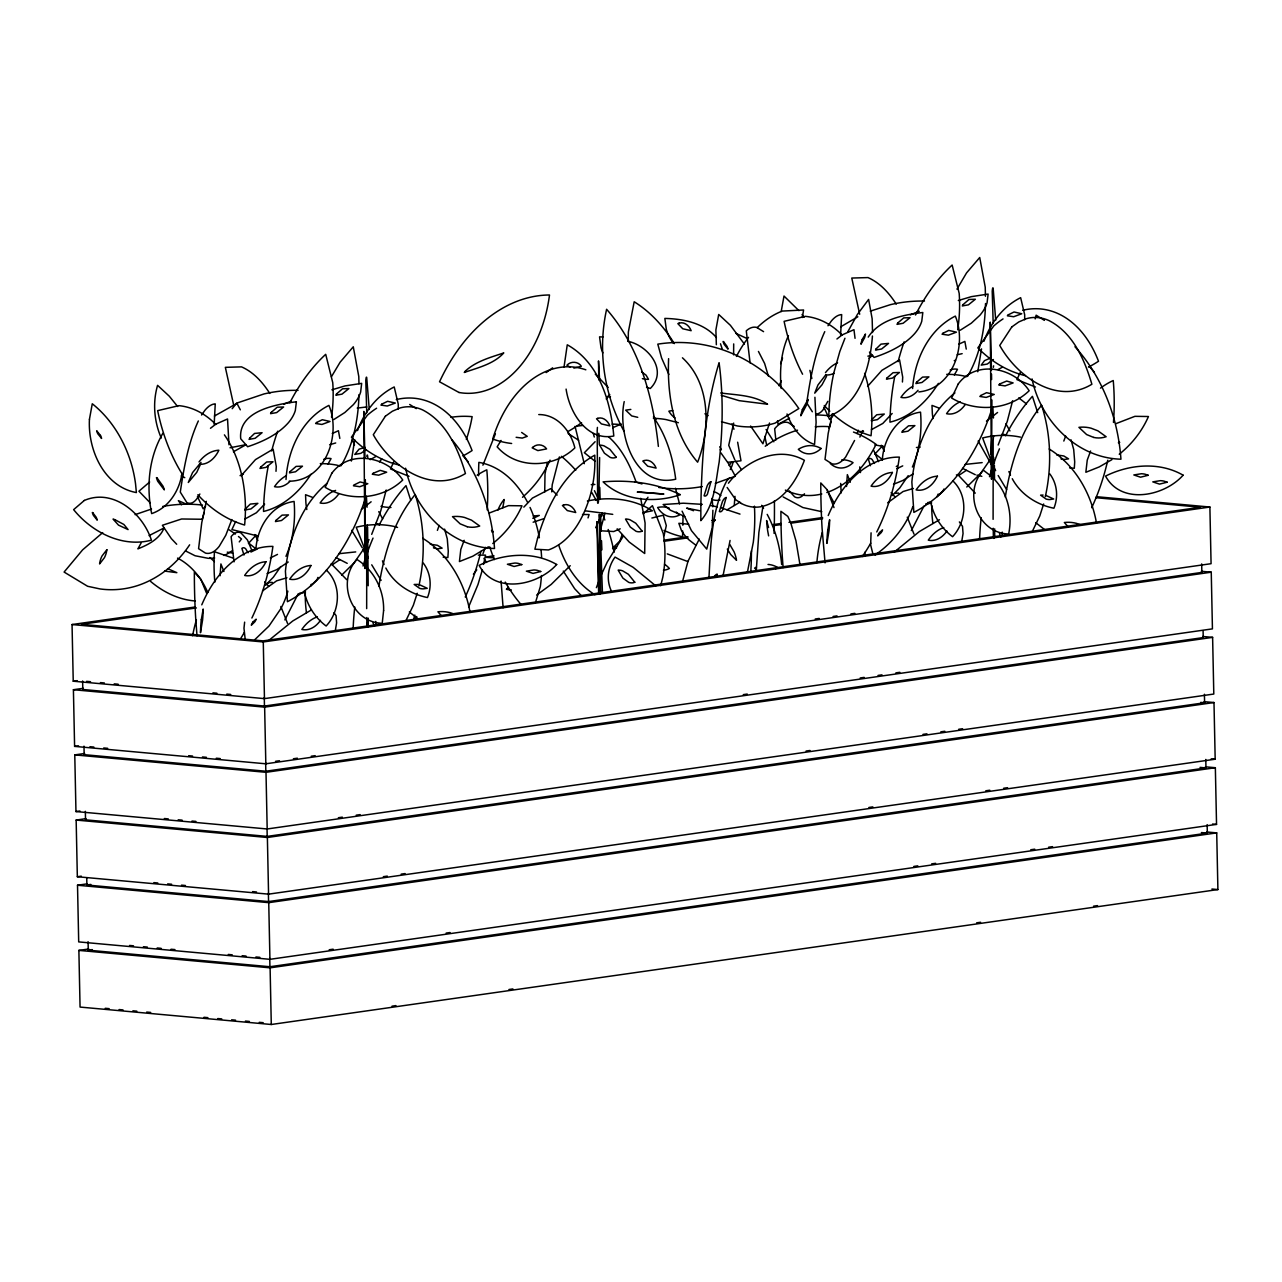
<?xml version="1.0" encoding="UTF-8"?>
<svg xmlns="http://www.w3.org/2000/svg" width="1282" height="1282" viewBox="0 0 1282 1282"><rect width="100%" height="100%" fill="white"/><g stroke="black" fill="none" stroke-linecap="round" stroke-linejoin="round"><path stroke-width="1.5" d="M398.253 409.022L398.253 404.118L394.215 386.956C376.636 395.705 364.136 412.355 357.534 430.544M1024.687 319.731L1024.687 314.811L1020.648 297.664C1003.069 306.414 990.569 323.048 983.967 341.252M599.623 457.514L598.838 496.599A129.065 3.269 89 0 1 597.652 502.913L597.188 430.704A79.933 2.019 89 0 1 597.428 427.403M368.206 626.706L368.255 618.148M994.656 537.414L994.688 528.857M733.608 354.874L733.689 343.913M228.997 444.806L227.539 418.974L215.729 424.198L210.472 428.284M682.697 531.02L682.569 536.789A179.929 123.905 -84.8 0 1 663.98 530.379M682.841 525.251L683.066 515.62M993.758 538.408L994.079 533.264L994.079 537.863M774.072 533.376L774.36 521.934A197.749 49.357 -89.5 0 0 774.408 500.877M375.674 625.183L375.786 621.401M1002.107 535.892L1002.22 532.11M367.357 626.449L367.63 622.571L367.646 624.959M709.01 576.644C710.805 544.658 711.318 510.605 726.381 481.567A92.224 23.012 -89.5 0 1 729.602 477.785M872.433 336.012C870.174 366.412 860.142 404.263 828.797 416.265L829.214 405.256A352.502 273.723 12.8 0 1 833.941 372.405L839.838 351.428L844.95 338.256M872.545 332.519L872.145 318.721L868.603 299.443L857.418 314.411L847.739 331.894M756.268 570.923L758.88 532.399L762.662 508.169M358.992 394.616C358.303 419.214 353.576 444.309 341.044 465.767M985.521 303.53C984.913 328.705 980.345 354.489 967.493 376.459M750.771 572.573L751.204 563.599A122.255 30.512 -89.5 0 0 751.444 550.827M275.999 471.311L276.271 466.456L273.13 449.149L255.487 459.597L241.128 475.718M902.432 382.004L902.704 377.148L899.563 359.841L881.936 370.306L867.561 386.411M668.611 358.656C667.009 394.776 673.322 434.021 697.632 462.193C710.693 428.893 710.565 383.526 682.441 357.806M220.071 575.762L220.905 563.936L223.917 571.5M846.521 486.471L847.354 474.628L850.351 482.208M255.887 549.513C256.961 527.847 271.127 504.515 294.091 501.438C295.613 520.011 293.418 539.129 285.966 556.324M882.32 460.206C883.394 438.556 897.576 415.208 920.524 412.147C922.062 430.72 919.851 449.838 912.399 467.033M214.174 424.278L215.248 403.894A148.84 37.146 -89.5 0 0 204.896 410.336L201.562 415.031M840.607 334.987L841.681 314.603A148.84 37.146 -89.5 0 0 831.329 321.045L827.996 325.74M734.249 505.428L734.971 496.326M286.03 479.5C287.649 450.126 301.623 419.102 328.913 405.384C341.413 434.886 325.452 481.07 289.155 481.199M351.332 461.071L354.713 439.774M912.608 388.51C914.563 359.697 928.601 329.522 955.346 316.093C967.141 344.842 953.359 388.43 918.841 391.923M977.765 371.764L981.531 348.88M624.222 401.603C617.363 433.268 634.574 488.955 675.71 479.212C672.874 457.353 666.432 435.479 653.548 417.355M244.638 622.139L243.981 628.228L245.263 639.926M871.071 532.831L870.638 544.898L872.978 554.225M781.187 311.542L784.007 296.046L798.926 310.661M564.048 366.892L567.269 344.794C599.271 362.678 610.761 401.731 613.79 436.008C586.691 441.377 569.4 412.163 566.099 389.087M730.067 540.459L722.92 576.339M716.846 576.515L717.231 574.112A35.688 8.91 -89.5 0 0 714.09 577.028M335.371 630.295L336.605 622.86L336.076 615.648L333.977 612.716M961.804 540.988L963.054 533.568L962.51 526.341L959.369 521.934M182.028 473.314C179.448 490.573 168.743 507.752 151.661 513.617C146.212 486.711 148.792 457.386 162.814 433.364M378.879 586.355C384.055 553.696 393.911 520.476 415.192 494.499C424.598 523.969 425.592 555.747 418.893 585.89M1005.312 497.063C1010.504 464.405 1020.344 431.169 1041.625 405.208C1051.032 434.678 1052.025 466.456 1045.327 496.599M682.361 582.108L688.001 561.212L699.267 539.113M547.27 462.898L545.01 474.003L544.706 492.048M483.538 564.417L485.558 555.138L478.298 555.122M386.186 490.028L380.802 510.733L371.7 534.354M733.673 423.076L728.721 445.271L734.81 459.789M1012.636 400.721L1007.235 421.441L998.149 445.046M482.977 553.696L485.349 547.334M747.422 572.157L753.287 542.318A202.588 196.563 -63.1 0 0 754.425 506.166M622.203 534.642L619.815 541.004L614.126 546.677M206.306 501.326L201.739 522.8L198.582 548.696L205.457 553.087A148.92 37.178 -89.5 0 0 219.27 546.26L225.808 535.235L231.85 519.53M832.338 413.701L828.172 433.508L825.015 459.405L831.89 463.78A148.92 37.178 -89.5 0 0 845.719 456.953L854.565 440.463M660.711 585.714L662.858 576.916A125.203 121.486 -63.1 0 0 663.275 533.504L652.426 505.669L643.147 513.89M1035.199 318.881L1036.128 315.18L1044.397 320.372M559.385 456.953L552.254 484.612A111.358 76.696 -84.8 0 0 551.757 491.903M202.236 519.418L204.255 512.48M829.182 428.38L831.201 421.457M482.897 465.19L495.397 433.845M482.32 569.993L477.994 584.496L468.619 606.963M535.427 602.716L540.363 586.467A111.358 76.696 -84.8 0 0 541.453 575.522M604.96 513.201L600.184 530.764L602.444 592.605M769.504 423.012L762.918 443.764L750.595 426.041M588.021 517.912L589.095 514.547L582.525 514.483M200.633 464.004L196.755 472.337L188.294 482.481L192.556 472.577L201.018 462.433M417.211 593.278L413.365 605.216L405.929 620.632M1043.644 503.986L1039.798 515.909L1032.363 531.325M780.626 363.623L782.549 357.966M857.113 433.588L858.283 430.223M788.43 335.596C780.946 352.101 779.488 370.626 781.187 388.494M596.386 587.653L599.047 580.618M826.553 376.315L822.034 384.76L814.727 393.173L817.964 384.985L825.8 374.777M664.076 535.764L666.303 525.588L663.259 515.22L651.881 518.024M198.325 420.961C188.085 443.364 183.919 467.914 180.281 492.096L186.835 502.56A92.224 23.028 -89.5 0 0 196.739 498.97L199.88 494.003M824.759 331.653C814.519 354.056 810.352 378.623 806.715 402.804L812.339 411.762M298.257 593.726L284.86 619.895M924.002 506.037L911.31 530.588M827.819 401.346L823.172 409.663A92.224 23.028 -89.5 0 1 816.586 413.974M595.665 527.735L601.867 514.13M464.164 540.315L460.815 549.385L459.421 561.564L472.786 556.212L488.41 546.821M550.058 460.126C543.776 474.356 534.161 487.048 522.495 497.288M1090.597 451.008L1087.248 460.094L1085.854 472.273L1099.235 466.92L1111.879 459.661M601.034 575.33L607.364 561.804L622.876 536.773M235.68 521.534L231.898 529.594L257.762 535.988M859.853 437.082L862.882 430.624M393.798 461.857L390.481 468.908L409.038 476.327M1020.232 372.565L1016.914 379.616L1035.471 387.036M367.229 543.087L369.024 539.594M331.429 376.732L340.099 362.229L353.271 346.797L358.784 376.491L358.976 383.767M956.965 289.155L966.532 272.938L979.72 257.506L985.233 287.184L985.457 296.286M643.356 505.605L647.971 497.224M730.227 469.533L730.9 468.347A23.124 22.435 -63.1 0 0 733.096 461.808M501.038 440.431L497.16 446.841C517.111 469.709 553.68 468.234 574.865 447.915C570.794 431.089 557.398 414.374 538.76 414.567M364.376 548.007L354.153 562.798L341.749 575.073M990.826 458.716L980.586 473.507L966.772 487.016M280.758 566.58L273.338 577.221L265.839 584.848M908.185 475.686L899.788 487.913L892.272 495.557M729.089 465.526L731.461 462.273M868.218 337.118C879.773 319.25 903.169 314.907 922.816 312.504L921.774 321.173A55.559 34.101 -12.4 0 1 914.483 333.801C903.794 345.579 888.907 352.438 874.084 357.438L869.452 352.133M327.888 464.292L331.06 458.603A22.916 16.394 81.9 0 0 326.622 458.491L323.737 459.325M954.337 375.001L957.494 369.296A22.916 16.394 81.9 0 0 953.055 369.184L950.17 370.033M141.132 542.975L137.911 548.872C148.231 544.738 159.737 538.969 164.032 527.96L149.065 535.62M476.776 569.865L473.411 574.224M523.841 507.127L532.399 498.105L550.651 488.634L557.157 495.076M189.64 544.834C177.22 563.439 159.144 578.422 137.799 585.521A87.929 85.317 -63.1 0 1 100.028 588.935L87.609 586.275L64.1 572.06L82.609 549.866L102.704 532.623M239.253 541.901L241.513 538.985L238.468 536.517M256.144 535.091L248.436 543.408M882.593 445.799L874.869 454.1M232.202 408.702L236.753 402.997L240.327 409.823M264.637 504.13L256.384 512.752L244.958 518.97M892.16 413.477L882.817 423.445L871.407 429.662M728.432 483.186C745.435 460.847 777.789 445.142 804.391 460.302C796.811 480.51 783.03 502.448 760.274 506.839A24.005 18.653 12.8 0 1 741.381 503.489M339.938 559.609L333 564.272A16.025 11.474 81.9 0 1 331.477 564.384M966.372 470.318L959.449 474.965A16.025 11.474 81.9 0 1 956.388 474.917M993.39 359.505L987.284 364.04L981.211 365.13L984.496 360.659L990.329 358.111M205.601 506.134L203.165 508.794L197.46 496.487M833.252 415.512L829.614 419.502L823.893 407.195M570.218 565.699L551.164 584.448L536.645 595.056M595.104 441.729L584.368 452.722L595.185 461.376M508.201 587.396L506.374 589.271A23.669 22.964 -63.1 0 0 511.358 589.928M712.407 522.463L715.196 519.739M269.236 640.055L292.809 620.937L311.398 609.928M894.387 551.997L919.258 531.629L939.45 519.755M366.059 449.79L360.851 453.347L354.777 454.421L359.104 449.149L365.178 447.37M106.871 549.722L101.999 556.019A23.124 22.435 -63.1 0 0 99.595 563.936L104.451 557.638A23.124 22.435 -63.1 0 0 106.871 549.722M262.49 590.938L276.624 580.826L286.928 577.749M887.657 502.816L903.057 491.535L913.361 488.458M149.657 482L138.937 491.214L150.202 502.848M492.785 543.52C505.348 533.52 515.588 520.556 521.998 505.813L508.489 505.637L489.355 512.992M1119.234 454.229C1131.782 444.229 1142.022 431.249 1148.448 416.522L1134.923 416.33L1115.805 423.701M254.541 639.91L268.948 626.081L280.934 608.517A331.509 159.272 4.2 0 0 287.857 591.162M836.922 338.993L842.162 334.89L853.972 329.682L855.046 338.32M361.412 509.323L371.123 501.791M986.467 421.089L997.572 412.483M726.99 509.916L739.906 502.175M288.226 562.013L276.608 569.705L267.057 573.599M913.265 473.747L903.041 480.397L893.506 484.292M546.196 372.581L552.638 367.838M896.262 466.6L897.352 465.815M875.109 554.962C888.474 545.812 899.692 533.504 907.368 519.226A331.509 159.272 4.2 0 0 912.816 506.662M869.036 358.191L872.657 355.29L867.882 356.156M265.614 584.8L268.9 582.621L272.233 582.365M789.552 418.188L778.094 424.326L777.517 420.881M277.505 554.401L270.326 558.007M232.475 550.619L226.914 554.096A24.005 14.743 -12.4 0 1 224.013 555.459M214.398 416.041L238.42 402.564L264.012 393.943A141.805 137.591 -63.1 0 1 298.049 390.353M840.832 326.734L857.85 316.782M329.634 444.742L335.708 442.963M333.769 419.567L344.858 412.5L353.335 404.679A55.559 34.101 -12.4 0 0 360.643 392.036L361.668 383.366L344.97 385.93L331.878 389.824M960.202 330.259L971.307 323.192L979.785 315.372A55.559 34.101 -12.4 0 0 987.076 302.744L988.118 294.075L971.403 296.639L958.311 300.533M902.736 465.879L896.759 468.699M370.161 459.661L375.882 456.52M998.037 369.569L1002.316 367.229M283.883 404.199L291.318 401.074M910.316 314.907L919.274 311.254M612.748 427.691L621.257 424.022M240.071 475.638L243.404 473.971M250.952 552.045L257.474 548.824M332.246 433.524L338.432 430.72L339.826 438.412M958.696 344.233L964.865 341.413L966.259 349.105M957.189 354.777L962.157 353.656M620.216 528.809L613.741 531.533L600.184 530.764L599.319 514.306L599.688 543.808A131.261 3.317 89 0 0 600.617 586.996L600.777 592.781M135.091 514.643L151.532 509.034M233.42 451.777L246.224 444.598L230.023 447.771M870.27 311.157L890.445 304.651A141.805 137.591 -63.1 0 1 924.482 301.062M543.68 518.745L533.136 522.207M989.031 460.927L992.428 459.805M715.308 483.362L735.323 476.215L728.721 463.892L720.772 452.706M491.935 532.046L493.233 531.742L491.503 530.379M1118.369 442.739L1119.683 442.434L1118.833 441.729M587.412 500.974C609.158 496.471 633.436 498.522 652.378 510.813L643.035 512.64M954.241 360.595L955.459 360.386M533.216 516.053L539.289 515.444L533.921 517.992A6.314 1.667 -6.1 0 1 532.751 518.232M355.723 551.917L338.64 553.728M982.156 462.61L965.074 464.421M1096.35 496.679L1209.888 507.031L1211.073 563.695L264.461 698.626L73.234 681.207L72.048 624.542L194.832 607.043M612.684 547.478L616.642 546.901M664.172 540.139L687.937 536.741M773.094 524.61L781.01 523.473M788.943 522.351L822.611 517.543M927.559 502.592L931.517 502.015M196.386 607.924L81.439 624.318L263.098 640.872L1200.497 507.239L1095.854 497.704M299.427 593.245L305.372 592.396M612.556 548.6L616.53 548.039M664.092 541.26L687.873 537.863M773.094 525.716L781.01 524.594M790.93 523.184L822.627 518.665M925.684 503.97L931.629 503.121M72.048 624.542L263.275 641.962L1209.888 507.031M73.234 681.207L77.192 680.646M1201.298 571.291L1211.25 572.189L1212.435 628.869L265.823 763.8L74.596 746.38L73.411 689.716L83.314 688.306M815.24 618.998L819.198 618.437M833.076 616.466L837.034 615.905M850.911 613.918L854.87 613.357M82.625 680.982L82.801 689.492L264.461 706.045L1201.859 572.413L1201.683 563.92M73.411 689.716L264.637 707.135L1211.25 572.189M74.596 746.38L78.555 745.82M1202.66 636.465L1212.612 637.362L1213.798 694.043L267.185 828.973L75.959 811.554L74.773 754.89L84.676 753.479M275.566 761.3L279.524 760.739M293.402 758.752L297.36 758.191M311.238 756.22L315.196 755.659M743.272 694.636L747.23 694.059M860.206 677.97L864.164 677.393M878.042 675.422L882 674.861M895.878 672.874L899.836 672.313M83.987 746.156L84.163 754.665L265.823 771.219L1203.237 637.587L1203.093 630.792M74.773 754.89L265.999 772.309L1212.612 637.362M75.959 811.554L79.933 810.993M1204.022 701.639L1213.99 702.536L1215.176 759.216L268.563 894.147L77.337 876.728L76.151 820.063L86.038 818.637M338.368 817.724L342.326 817.147M356.204 815.176L360.162 814.615M806.074 751.044L810.032 750.483M922.992 734.378L926.966 733.817M940.844 731.83L944.802 731.269M958.68 729.298L962.638 728.721M85.349 811.33L85.525 819.839L267.201 836.393L1204.599 702.76L1204.423 694.267M76.151 820.063L267.377 837.483L1213.99 702.536M77.337 876.728L81.295 876.167M1205.384 766.812L1215.352 767.71L1216.538 824.39L269.925 959.321L78.699 941.901L77.513 885.237L87.416 883.811M86.759 878.202L86.888 885.013L90.862 884.436M383.334 876.68L387.292 876.103M401.17 874.132L405.128 873.571M868.876 807.468L872.834 806.891M985.794 790.786L989.768 790.225M1003.646 788.254L1007.604 787.693M86.888 885.013L268.563 901.567L1205.961 767.934L1205.785 759.441M77.513 885.237L268.739 902.656L1215.352 767.71M1206.747 831.986L1216.714 832.883L1217.9 889.564L271.287 1024.494L80.061 1007.075L78.875 950.395L88.778 948.984M88.073 941.677L88.266 950.186L92.224 949.609M329.202 949.754L333.16 949.193M446.136 933.088L450.094 932.527M913.842 866.424L917.8 865.847M931.677 863.876L935.636 863.315M1030.76 849.758L1034.734 849.181M1048.596 847.21L1052.57 846.649M88.266 950.186L269.925 966.74L1207.323 833.108L1207.147 824.614M78.875 950.395L270.101 967.83L1216.714 832.883M392.004 1006.178L395.962 1005.601M508.938 989.512L512.896 988.935M976.644 922.832L980.602 922.271M1093.562 906.166L1097.536 905.605M357.245 408.093L366.764 406.955M576.948 426.121L582.685 425.448M720.131 449.806L721.397 449.694L719.827 446.729M895.349 493.33L898.666 493.057M858.7 431.697L863.539 431.345M494.083 555.923L492.833 556.003A8.942 2.372 -6.1 0 0 489.275 556.5L486.038 557.35L493.778 557.846M711.847 520.492L715.116 520.412M1056.737 454.918L1063.804 455.975L1068.563 458.86L1064.669 459.421A6.314 3.029 4.2 0 1 1060.999 458.924M1043.099 495.06L1040.599 495.156L1046.112 499.067A6.314 3.029 4.2 0 0 1049.782 499.563L1053.676 499.002L1045.519 495.253M430.303 544.225L437.37 545.283L442.13 548.151L438.236 548.712A6.314 3.029 4.2 0 1 435.736 548.504M728.016 462.305L740.996 460.783L737.647 442.21M637.747 417.323L631.722 415.929L625.696 410.144L630.84 409.423M573.871 368.126L581.355 366.283C578.182 361.316 570.843 360.995 566.916 365.226L570.266 367.261M602.973 337.006L599.559 336.846L601.002 347.678A55.559 43.155 12.8 0 0 602.877 352.935M417.884 584.416L414.166 584.464L419.679 588.374A6.314 3.029 4.2 0 0 423.348 588.871L427.243 588.294L419.086 584.544M612.748 514.354L585.602 510.877M1069.605 467.882L1074.316 468.267L1074.701 461.905L1073.707 449.549L1071.047 439.838M443.155 557.173L447.883 557.558L448.267 551.196L447.274 538.841L444.614 529.145M720.66 392.965C736.413 395.112 753.976 395.048 767.565 404.231L739.105 400.657L721.189 395.241M607.267 396.442L610.456 396.731M688.722 524.194L678.835 523.296L681.319 530.203A331.509 87.849 -6.1 0 0 689.267 540.107L695.773 545.138M1200.641 702.408L1204.599 702.76M1211.186 758.848L1215.176 759.216M1200.032 767.389L1205.961 767.934M86.567 681.351L90.525 681.703M100.397 682.601L104.339 682.969M114.21 683.867L118.168 684.219M212.94 692.857L216.898 693.225M226.77 694.123L230.712 694.475M1212.548 824.022L1216.538 824.39M1201.41 832.563L1207.323 833.108M89.916 746.701L93.858 747.069M103.73 747.967L107.688 748.319M188.646 755.691L192.588 756.06M202.46 756.957L206.418 757.309M216.289 758.223L220.232 758.575M1211.923 889.019L1217.9 889.564M164.336 818.525L168.279 818.894M178.166 819.791L182.108 820.143M191.98 821.057L195.922 821.409M153.856 882.625L157.798 882.977M167.67 883.891L171.628 884.243M181.499 885.141L185.441 885.509M252.586 891.615L256.528 891.984M129.546 945.459L133.504 945.812M143.376 946.725L147.318 947.077M157.189 947.975L161.147 948.343M171.019 949.241L174.961 949.593M228.276 954.449L232.234 954.818M242.106 955.715L246.048 956.068M255.919 956.981L259.877 957.333M105.236 1008.293L109.194 1008.646M119.066 1009.559L123.008 1009.912M132.895 1010.809L136.837 1011.178M146.709 1012.075L150.667 1012.427M203.982 1017.283L207.924 1017.652M217.796 1018.549L221.754 1018.902M231.625 1019.815L235.567 1020.168M245.439 1021.065L249.397 1021.433M259.268 1022.331L263.211 1022.683M821.762 511.678L802.885 507.544L783.158 496.919M195.329 600.97C178.711 599.8 163.151 592.028 150.555 581.387M702.296 504.355L683.338 503.201L663.147 504.515L670.518 510.284L684.78 516.454M644.798 379.296L648.516 379.344L646.032 375.129L641.609 371.892M202.059 519.258L181.595 518.986L162.381 525.283L171.355 538.632L176.692 544.257M232.667 553.119L227.267 552.141M164.577 571.083L176.852 572.669L167.589 568.647M874.869 444.854L884.211 446.681M710.757 505.573L717.375 506.887M1002.139 434.117L1006.642 435.111M375.706 523.409L380.209 524.402M693.53 510.733L686.639 508.121L699.635 510.733M976.9 475.109L981.82 476.327M720.58 507.672L740.002 514.098M678.354 422.723L666.015 419.567A87.881 85.269 -63.1 0 0 653.403 418.317M966.468 376.7L962.942 375.77A87.881 85.269 -63.1 0 0 946.725 374.344M340.034 466.007L336.509 465.062A87.881 85.269 -63.1 0 0 320.276 463.635M397.548 527.431L394.055 526.421A87.897 85.285 -63.1 0 0 356.22 527.239L368.367 558.311M634.67 481.663L641.962 483.923M521.646 432.451L527.222 436.345L522.239 438.091L516.133 437.306M735.9 333.384L746.38 338.224M627.779 341.268C647.827 345.275 668.499 370.258 650.311 388.478L646.545 387.212M667.281 553.888L687.905 561.58M642.41 378.607L643.596 379.023M433.444 547.831L434.566 548.215M938.777 407.98L931.982 405.4L932.351 413.637A217.059 133.216 -12.4 0 0 932.976 418.589M312.343 497.272L305.549 494.708L305.901 502.929A217.059 133.216 -12.4 0 0 306.815 509.531M1081.127 524.963L1076.479 523.36A33.925 32.915 -63.1 0 0 1064.364 522.511L1067.89 526.549M454.693 614.254L450.046 612.652A33.925 32.915 -63.1 0 0 437.931 611.802L441.457 615.857M721.494 421.762L737.294 425.961A87.897 85.285 -63.1 0 0 775.081 423.108L798.846 408.557C775.498 374.665 738.704 349.473 697.584 343.8A141.805 137.591 -63.1 0 0 657.794 344.137L661.592 357.95L668.9 374.504M975.265 474.709L962.606 468.379M347.214 563.343L336.156 557.686M233.436 558.199L214.447 551.741A202.588 196.563 -63.1 0 0 214.831 582.188M181.291 475.894L184.768 477.657M578.599 440.207L568.054 433.492M186.595 504.243L178.358 500.653L181.467 504.836M704.924 413.782L708.145 415.624M177.541 558.103C191.467 565.346 201.691 578.246 207.78 592.508M409.679 404.471L416.313 408.621M185.586 550.956L195.072 555.747L208.181 558.311A24.005 14.743 -12.4 0 0 214.655 557.974M1049.173 449.02C1075.149 464.949 1091.303 493.618 1096.511 523.184M422.74 538.312C448.716 554.257 464.869 582.925 470.061 612.476M741.381 503.489L735.66 499.676L727.15 487.464M229.045 529.738L235.407 534.049M1018.773 397.885L1026.481 403.91M1035.776 522.687L1045.102 530.011M409.343 611.979L418.669 619.302M875.478 454.084L881.343 458.716M249.045 543.376L254.91 548.023M763.575 331.653L756.701 327.407A148.84 37.146 -89.5 0 0 746.284 330.836L750.082 362.886M991.274 476.311L983.374 470.19C962.542 492.384 977.573 533.2 1008.662 534.001C1012.62 514.787 1008.101 493.298 994.095 479.083M794.215 426.441L788.494 422.691A148.936 37.178 -89.5 0 0 774.649 428.781L775.866 440.047M608.453 436.745C621.946 448.524 629.959 465.19 636.016 481.728M957.67 474.468L975.265 493.153M331.237 563.76L346.653 579.608M209.992 557.526L214.398 561.596M655.775 585.874L633.116 567.285L615.039 557.077C607.796 567.077 606.082 579.768 611.354 591.002M595.281 374.136L608.213 387.452M581.643 596.082L574.657 588.71L563.279 571.083M1074.973 346.749C1102.792 377.421 1118.032 418.172 1120.949 459.196C1076.816 458.075 1040.615 420.768 1032.042 378.927M952.847 480.878C968.327 495.461 966.66 521.742 952.574 536.709C941.373 528.408 933.52 515.893 930.716 502.24M326.397 570.17C341.893 584.752 340.227 611.033 326.141 626.017C314.939 617.7 307.087 605.2 304.283 591.531M891.15 492.576L894.996 496.887M264.717 581.868L268.563 586.195M1089.315 366.396L1094.459 372.309M716.414 337.535C703.834 322.936 683.274 318.849 664.845 318.417L666.303 329.266A55.559 43.155 12.8 0 0 672.97 342.855M462.866 455.687L468.01 461.6M617.155 528.825L629.222 542.046L644.702 553.504L645.086 522.992L640.728 498.313M741.381 469.516L735.612 461.167M452.129 439.95C477.513 470.35 491.775 509.162 494.515 548.504C450.383 547.366 414.182 510.06 405.609 468.218M802.067 314.507L804.054 317.199M177.621 406.506L169.288 396.202L157.574 385.337C152.526 402.612 154.096 421.586 161.276 438.043M978.166 441.008L991.563 464.821M351.717 530.315L362.277 547.799M729.779 544.481L734.073 551.853A37.547 36.425 -63.1 0 1 736.525 560.298L730.692 554.497L727.311 549.081M896.246 304.122C889.195 293.161 880.157 282.889 867.978 277.585L851.777 278.05L859.677 314.25M269.797 393.43C262.762 382.453 253.708 372.197 241.545 366.876L225.344 367.341L233.725 405.288M766.091 429.47L773.847 441.793M789.231 490.878L794.584 496.807A92.256 23.028 -89.5 0 0 804.487 493.778M744.377 344.073L730.42 325.34L718.705 314.459L715.885 329.955L716.35 344.73M1049.718 473.795C1057.201 483.635 1058.531 496.839 1053.916 508.233C1036.753 504.804 1020.6 494.371 1012.267 478.715M423.284 563.086C430.752 572.926 432.098 586.146 427.483 597.54C410.304 594.111 394.167 583.679 385.834 568.022M483.939 558.359L486.503 562.445M1006.594 489.516L998.181 475.51M381.123 580.345L371.732 564.817M1009.944 430.928L1005.921 423.829M382.645 518.841L378.767 511.646M758.447 351.444L764.633 363.511L768.351 376.027M827.211 490.269L834.213 503.217M100.461 435.447L96.679 430.768A40.703 24.983 -12.4 0 0 97.801 433.765L101.582 438.444A40.703 24.983 -12.4 0 0 100.461 435.447M623.869 430.944C603.806 394.279 597.572 350.082 606.61 309.283C639.638 346.957 653.147 397.58 658.371 446.408M993.951 467.385L995.649 470.638M907.287 517.175L913.97 534.081M280.854 606.482L287.537 623.389M881.311 445.255L884.34 451.2M598.486 499.131L594.463 490.669M254.878 534.546L257.89 540.507M873.875 450.671L878.523 461.648M352.197 439.902L354.537 444.918M874.516 463.427L872.129 459.533A35.688 8.91 -89.5 0 0 868.315 459.084L870.446 465.719M248.067 552.734L245.695 548.824A35.688 8.91 -89.5 0 0 241.881 548.375L243.997 555.026M362.982 549.369L365.835 555.699M1008.886 471.552L1010.488 475.189M382.453 560.859L384.055 564.497M999.447 533.552L1000.905 536.934M372.998 622.844L374.472 626.241M991.675 462.353L982.653 437.947A87.897 85.285 -63.1 0 1 1020.488 437.13M787.02 413.99C791.811 427.082 800.881 439.806 814.551 444.453L816.105 422.403L814.919 397.26M682.072 511.165L691.447 530.636L706.735 549.097L712.215 527.735L712.888 510.268M732.038 423.893L733.961 429.278M206.546 593.133L200.777 579.095L194.351 572.221A197.749 49.357 -89.5 0 0 195.649 617.636L196.995 635.76M252.073 550.94L247.426 539.962L241.016 532.943A92.224 23.012 -89.5 0 0 231.113 536.693L234.029 561.853M720.484 343.784L722.183 348.8M1037.699 412.628L1032.427 396.33A179.929 123.905 -84.8 0 0 1005.617 435.736M410.673 500.108L405.993 485.622A179.929 123.905 -84.8 0 0 379.184 525.043M584.272 463.699L575.041 426.345M679.54 503.97L675.47 488.234M833.989 507.592L827.211 489.804L820.784 482.929A197.749 49.357 -89.5 0 0 822.082 528.344L825.063 562.878M809.887 370.37L811.859 378.494M768.591 527.559L766.62 520.572A36.617 9.134 -89.5 0 0 767.662 530.732L768.623 535.876M764.841 436.473L766.716 445.287M367.87 457.85L367.517 455.527A79.933 2.019 89 0 0 366.908 456.616M799.872 564.048L795.946 540.78L790.77 522.896L787.821 516.39L780.914 511.31A197.716 49.357 -89.5 0 0 782.308 556.66L783.11 567.557M859.741 466.888L860.478 472.561M864.725 552.35L865.158 556.292M712.039 498.377L712.84 506.807M501.07 581.034L503.121 607.748M993.47 417.98L992.829 406.939M367.037 507.271L366.396 496.23M598.774 433.3L599.351 444.838M995.713 320.131L993.149 288.21A128.921 3.253 89 0 0 992.22 291.238L993.181 323.401M599.623 380.289L598.518 360.915L598.79 379.76M369.264 409.439L366.7 377.501A128.921 3.253 89 0 0 365.787 380.53L366.748 412.708M601.514 540.78L601.883 549.866M601.162 531.117L600.585 514.611M599.768 487.481L600.12 499.371M598.662 594.063L597.941 567.045A212.459 5.368 89 0 1 596.963 521.63L600.28 594.319M263.275 641.962L264.461 698.626M264.637 707.135L265.823 763.8M265.999 772.309L267.185 828.973M267.377 837.483L268.563 894.147M268.739 902.656L269.925 959.321M270.101 967.83L271.287 1024.494M264.284 697.536L264.461 706.045M265.646 762.71L265.823 771.219M267.057 829.582L267.201 836.393M268.387 893.057L268.563 901.567M269.749 958.231L269.925 966.74M991.451 370.434L990.249 322.103L991.499 479.26L991.915 400M991.515 374.088L991.611 379.552M364.969 457.898L363.8 411.394L365.066 568.567L365.338 479.692M993.229 528.248L993.374 537.302M366.78 617.539L366.924 626.594M367.597 527.014L368.19 585.746M993.101 519.338L993.181 441.12A79.949 2.019 89 0 1 993.694 435.704M366.668 608.63L366.748 530.411A79.949 2.019 89 0 1 367.261 525.011M994.319 459.821L994.367 463.443M994.383 465.254L994.528 479.308M317.936 577.397A62.289 29.935 4.2 0 1 317.519 578.31M317.055 579.224A62.289 29.935 4.2 0 1 316.526 580.105L310.565 586.082A62.289 29.935 4.2 0 1 311.318 584.223M197.829 494.772A179.929 123.905 -84.8 0 0 244.606 525.043A111.358 76.696 -84.8 0 0 224.398 434.854M182.701 474.869A179.929 123.905 -84.8 0 1 157.654 410.641L178.935 405.657A111.358 76.696 -84.8 0 1 215.841 424.486M331.509 417.227A111.358 76.696 -84.8 0 0 332.743 382.645L325.708 354.313A179.929 123.905 -84.8 0 0 289.86 402.724M310.949 474.276A111.358 76.696 -84.8 0 1 263.531 511.438A179.929 123.905 -84.8 0 1 268.307 465.767M271.672 450.943A179.929 123.905 -84.8 0 1 277.665 431.201M286.19 475.734A42.835 29.502 -84.8 0 0 274.492 486.679A29.935 20.608 -84.8 0 0 289.956 481.391M396.282 399.583A111.358 76.696 -84.8 0 1 472.08 450.559A179.929 123.905 -84.8 0 1 463.715 455.527M376.604 408.221A111.358 76.696 -84.8 0 0 367.389 415.192L351.412 437.194A179.929 123.905 -84.8 0 0 399.006 464.997M251.881 618.02A179.929 123.905 -84.8 0 0 272.906 546.404A111.358 76.696 -84.8 0 0 201.771 604.832M244.333 632.427A179.929 123.905 -84.8 0 1 240.215 639.253M335.612 490.413A42.835 29.502 -84.8 0 0 320.115 502.993A29.935 20.608 -84.8 0 0 338.769 493.874M317.343 616.866A42.835 29.502 -84.8 0 0 301.847 629.462A29.935 20.608 -84.8 0 0 320.5 620.344M353.175 628.084A179.929 123.905 -84.8 0 1 354.793 607.059M363.046 566.035A179.929 123.905 -84.8 0 1 373.03 538.103M326.958 483.442A111.358 76.696 -84.8 0 0 285.421 571.291L287.424 601.707A179.929 123.905 -84.8 0 0 365.642 497.496M192.621 635.68A111.358 76.696 -84.8 0 1 196.418 619.847M199.014 461.937A42.835 29.502 -84.8 0 1 218.885 450.222A29.935 20.608 -84.8 0 1 199.543 464.244M487.16 509.819A179.929 123.905 -84.8 0 0 486.807 469.821A111.358 76.696 -84.8 0 0 477.16 475.221M480.91 551.372A179.929 123.905 -84.8 0 1 465.254 597.027M437.386 530.363A111.358 76.696 -84.8 0 1 439.245 525.412M162.734 506.438A141.917 137.703 -63.1 0 1 202.524 505.06M306.462 612.732A125.203 121.486 -63.1 0 1 305.356 591.002M943.969 489.019A62.289 29.935 4.2 0 1 942.975 490.814L936.998 496.791A62.289 29.935 4.2 0 1 937.35 495.862M937.751 494.932A62.289 29.935 4.2 0 1 938.216 494.019M993.358 367.325A79.933 2.019 89 0 1 993.63 365.819M957.67 329.746A111.358 76.696 -84.8 0 0 959.176 293.354L952.141 265.021A179.929 123.905 -84.8 0 0 915.492 315.019M938.392 383.382A111.358 76.696 -84.8 0 1 889.964 422.147A179.929 123.905 -84.8 0 1 894.756 376.475M832.723 413.878A179.929 123.905 -84.8 0 0 871.039 435.752A111.358 76.696 -84.8 0 0 864.613 373.366M829.839 411.202A179.929 123.905 -84.8 0 1 824.262 405.481M802.58 374.216A179.929 123.905 -84.8 0 1 784.103 321.333L805.368 316.35A111.358 76.696 -84.8 0 1 842.274 335.179M1063.82 441.056A111.358 76.696 -84.8 0 1 1065.679 436.104M1100.485 388.125A111.358 76.696 -84.8 0 1 1113.241 380.53A179.929 123.905 -84.8 0 1 1113.465 422.435M898.105 361.652A179.929 123.905 -84.8 0 1 904.098 341.909M912.624 386.443A42.835 29.502 -84.8 0 0 900.926 397.372A29.935 20.608 -84.8 0 0 918.056 390.273M1022.716 310.292A111.358 76.696 -84.8 0 1 1098.514 361.252A179.929 123.905 -84.8 0 1 1088.45 367.117M1003.037 318.914A111.358 76.696 -84.8 0 0 993.822 325.9L977.846 347.887A179.929 123.905 -84.8 0 0 1025.44 375.706M876.76 531.95A179.929 123.905 -84.8 0 0 899.355 457.113A111.358 76.696 -84.8 0 0 828.22 515.54M870.766 543.135A179.929 123.905 -84.8 0 1 862.321 556.5M960.138 401.843A42.835 29.502 -84.8 0 0 946.549 413.701A29.935 20.608 -84.8 0 0 965.218 404.583M943.776 527.575A42.835 29.502 -84.8 0 0 928.28 540.155A29.935 20.608 -84.8 0 0 946.949 531.036M979.608 538.793A179.929 123.905 -84.8 0 1 981.227 517.752M989.48 476.728A179.929 123.905 -84.8 0 1 991.675 469.549M992.845 466.007A179.929 123.905 -84.8 0 1 999.463 448.812M954.914 392.917A111.358 76.696 -84.8 0 0 911.855 482L913.858 512.399A179.929 123.905 -84.8 0 0 992.076 408.205M816.874 562.686A111.358 76.696 -84.8 0 1 822.355 532.27M825.464 372.645A42.835 29.502 -84.8 0 1 837.579 362.79M833.957 373.35A29.935 20.608 -84.8 0 1 825.977 374.937M1107.776 460.238A179.929 123.905 -84.8 0 1 1091.703 507.72M841.28 492.897A202.588 196.563 -63.1 0 1 840.672 483.394M815.689 414.919A141.917 137.703 -63.1 0 1 828.957 415.769M932.911 523.425A125.203 121.486 -63.1 0 1 931.71 505.332M920.204 447.098A141.917 137.703 -63.1 0 1 916.422 447.498M802.292 317.519A179.929 123.905 -84.8 0 0 803.574 309.988L782.228 311.077A111.358 76.696 -84.8 0 0 757.181 327.663M781.363 380.962A179.929 123.905 -84.8 0 1 778.911 385.706M656.047 419.326A111.358 76.696 -84.8 0 1 653.5 416.378M628.34 341.044A111.358 76.696 -84.8 0 1 628.372 331.926L634.189 301.767A179.929 123.905 -84.8 0 1 674.3 343.608M527.639 502.48A111.358 76.696 -84.8 0 0 478.859 462.369A179.929 123.905 -84.8 0 0 478.603 475.766M530.043 507.432A111.358 76.696 -84.8 0 1 539.369 537.751M541.068 550.106A111.358 76.696 -84.8 0 1 541.597 557.301M675.021 417.916A29.935 20.608 -84.8 0 1 668.851 411.202A42.835 29.502 -84.8 0 1 672.746 410.657M826.826 492.512A111.358 76.696 -84.8 0 0 876.071 444.325A179.929 123.905 -84.8 0 0 853.475 432.066M821.81 493.971A111.358 76.696 -84.8 0 1 785.369 490.077M466.36 439.406A111.358 76.696 -84.8 0 0 472.145 416.666A179.929 123.905 -84.8 0 0 450.943 417.323M390.978 507.512A111.358 76.696 -84.8 0 1 380.962 506.326M609.783 394.503A179.929 123.905 -84.8 0 1 606.226 398.942M581.563 422.675A179.929 123.905 -84.8 0 1 567.622 431.713M511.646 443.492A179.929 123.905 -84.8 0 1 492.705 439.037A111.358 76.696 -84.8 0 1 585.842 369.809M379.392 461.857A179.929 123.905 -84.8 0 1 381.812 458.972M669.172 508.073A42.835 29.502 -84.8 0 0 657.618 507.496A29.935 20.608 -84.8 0 0 679.38 515.06A42.835 29.502 -84.8 0 0 676.239 512.063M765.242 446.264A179.929 123.905 -84.8 0 1 797.548 430.175M815.208 426.794A179.929 123.905 -84.8 0 1 829.326 426.682M664.557 564.24A42.835 29.502 -84.8 0 1 669.396 568.487A29.935 20.608 -84.8 0 1 663.435 570.25M594.912 594.672A111.358 76.696 -84.8 0 1 558.648 544.978M561.356 456.312A179.929 123.905 -84.8 0 1 575.762 470.254M591.579 492.176A179.929 123.905 -84.8 0 1 596.146 500.429M601.915 512.688A179.929 123.905 -84.8 0 1 604.864 520.011M608.181 529.498A179.929 123.905 -84.8 0 1 614.142 552.205M612.155 424.15A111.358 76.696 -84.8 0 1 620.552 424.663M594.287 437.034A179.929 123.905 -84.8 0 1 593.326 433.572M761.636 505.3A111.358 76.696 -84.8 0 1 763.575 508.217M767.197 514.37A111.358 76.696 -84.8 0 1 781.667 564.561M736.429 356.444A111.358 76.696 -84.8 0 1 748.528 337.358M520.861 604.287A179.929 123.905 -84.8 0 1 505.236 582.076M494.323 559.577A179.929 123.905 -84.8 0 1 489.708 546.869M413.589 620.488A21.409 14.743 -84.8 0 1 414.855 615.072M416.778 616.498A21.409 14.743 -84.8 0 1 414.903 619.911M502.48 508.281A34.261 23.605 -84.8 0 0 504.114 499.483A34.261 23.605 -84.8 0 0 497.929 510.092M841.793 459.789A42.835 29.502 -84.8 0 1 853.075 462.658A29.935 20.608 -84.8 0 1 830.303 463.491M768.03 564.449A42.835 29.502 -84.8 0 1 777.373 567.301A29.935 20.608 -84.8 0 1 775.594 568.839M756.444 567.077A42.835 29.502 -84.8 0 0 754.601 568.134A29.935 20.608 -84.8 0 0 756.284 569.545M720.051 499.996A29.935 20.608 -84.8 0 1 712.103 499.547M713.786 491.551A42.835 29.502 -84.8 0 1 720.853 495.541M591.242 484.66A87.897 85.285 -63.1 0 1 594.88 484.452M702.264 486.567A141.917 137.703 -63.1 0 1 658.708 487.448M700.853 505.348L700.837 520.668C714.683 504.788 715.596 481.92 719.17 462.065C722.872 429.085 723.433 395.657 719.09 362.726C704.892 408.782 701.911 457.434 700.853 505.348M364.905 541.789L365.033 544.113L365.29 530.059L364.905 541.789M366.652 558.071L366.78 560.394L367.037 546.356L366.652 558.071M598.694 579.111L598.678 582.268L598.486 558.712L598.694 579.111M991.339 452.482L991.467 454.806L991.723 440.768L991.339 452.482M993.085 468.779L993.213 471.103L993.47 457.049L993.085 468.779M89.452 419.262C87.689 449.549 103.89 486.583 136.389 492.576L135.555 483.939A352.502 216.338 -12.4 0 0 129.594 458.411C122.351 437.322 109.819 417.74 92.272 403.766L89.452 419.262M296.382 401.795L295.341 410.464A55.559 34.101 -12.4 0 1 288.049 423.092C277.361 434.886 262.473 441.745 247.65 446.729L240.712 438.765C237.971 411.121 275.55 404.295 296.382 401.795M383.606 610.52L382.228 623.292C351.14 622.507 336.092 581.675 356.941 559.497C374.168 570.186 384.215 590.393 383.606 610.52M201.306 619.703L201.082 621.754A36.617 9.134 -89.5 0 0 200.489 632.683L202.588 619.943A36.617 9.134 -89.5 0 0 203.181 609.014L201.306 619.703M827.739 530.395L827.515 532.463A36.617 9.134 -89.5 0 0 826.922 543.392L829.021 530.652A36.617 9.134 -89.5 0 0 829.63 519.723L827.739 530.395M710.917 481.776L707.36 494.339A24.823 6.202 -89.5 0 1 704.09 495.765L707.199 485.782A35.688 8.91 -89.5 0 1 710.917 481.76M726.173 497.512L722.599 510.076A24.823 6.202 -89.5 0 1 719.346 511.502L722.455 501.534A35.688 8.91 -89.5 0 1 726.173 497.512M537.543 538.536L534.882 549.193L548.44 549.962C570.971 541.741 583.31 518.457 589.88 496.759A217.059 168.551 12.8 0 0 594.832 465.59L594.8 455.158C564.096 472.321 546.981 505.893 537.543 538.536M802.388 409.567L801.907 411.073A65.975 51.232 12.8 0 0 800.817 415.801L806.971 404.183A65.975 51.232 12.8 0 0 808.061 399.455L802.388 409.567M862.273 339.41L861.937 340.323A40.703 31.601 12.8 0 0 860.959 344.233L864.501 337.919A40.703 31.601 12.8 0 0 865.478 334.009L862.273 339.41M331.814 473.234L325.179 487.336C349.169 501.743 382.244 499.852 402.724 480.029C387.501 456.729 349.81 448.844 331.814 473.234M958.247 383.943L951.613 398.029C975.618 412.451 1008.694 410.544 1029.158 390.738C1013.934 367.437 976.243 359.553 958.247 383.943M249.75 438.091L249.077 439.373L255.166 438.284L262.089 432.707L254.541 433.444L249.75 438.091M271.271 412.371L270.598 413.653L276.672 412.58L283.61 406.987L277.216 407.211L271.271 412.371M260.679 467.161L260.006 468.443L266.095 467.353L273.018 461.76L266.64 461.985L260.679 467.161M245.519 508.73L244.862 510.012L250.935 508.922L257.874 503.345L250.31 504.082L245.519 508.73M290.149 471.568L289.476 472.85L295.549 471.76L302.488 466.183L296.094 466.408L290.149 471.568M336.557 393.943L335.884 395.225L341.974 394.151L348.896 388.558L342.518 388.783L336.557 393.943M276.127 520.284L275.454 521.566L281.527 520.492L288.466 514.899L282.072 515.124L276.127 520.284M876.199 348.784L875.526 350.082L881.599 348.992L888.538 343.4L880.974 344.137L876.199 348.784M897.704 323.08L897.031 324.362L903.105 323.272L910.044 317.68L903.666 317.904L897.704 323.08M887.128 377.853L886.455 379.151L892.528 378.062L899.467 372.469L893.073 372.693L887.128 377.853M871.968 419.438L871.295 420.72L877.369 419.631L884.308 414.038L876.744 414.775L871.968 419.438M916.582 382.26L915.909 383.558L921.982 382.469L928.921 376.876L922.543 377.1L916.582 382.26M963.006 304.651L962.333 305.933L968.407 304.844L975.346 299.251L968.952 299.491L963.006 304.651M902.56 430.992L901.887 432.274L907.96 431.185L914.899 425.608L908.521 425.832L902.56 430.992M385.385 416.217L373.302 434.726C390.497 465.654 430.335 494.836 465.446 473.539C458.171 449.02 446.617 422.371 422.772 409.984A59.901 42.867 81.9 0 0 399.744 408.061L392.388 411.218L385.385 416.217M1011.818 326.926L999.736 345.435C1016.947 376.363 1056.769 405.545 1091.879 384.247C1084.604 359.729 1073.066 333.08 1049.205 320.676A59.901 42.867 81.9 0 0 1026.177 318.753L1018.821 321.926L1011.818 326.926M253.147 621.85L252.762 622.363A38.46 18.477 4.2 0 0 251.304 625.183L254.669 621.994A38.46 18.477 4.2 0 0 256.112 619.174L253.147 621.85M879.596 532.543L879.196 533.072A38.46 18.477 4.2 0 0 877.737 535.892L881.103 532.703A38.46 18.477 4.2 0 0 882.561 529.883L879.596 532.543M465.526 370.915L464.292 372.469C477.994 367.662 493.682 364.088 503.778 352.935C490.493 357.374 476.087 361.236 465.526 370.915M316.574 422.515L315.644 423.509L321.942 424.454L330.019 421.474L322.311 419.727L316.574 422.515M381.876 404.102L380.946 405.08L387.244 406.025L395.321 403.045L387.613 401.298L381.876 404.102M354.377 484.788L353.447 485.766L359.745 486.727L367.822 483.731L360.114 481.984L354.377 484.788M373.238 473.266L372.309 474.244L378.607 475.189L386.683 472.209L380.257 470.366L373.238 473.266M943.023 333.224L942.078 334.201L948.376 335.163L956.452 332.166L948.744 330.419L943.023 333.224M1008.309 314.795L1007.38 315.789L1013.677 316.734L1021.754 313.753L1014.046 311.991L1008.309 314.795M980.826 395.497L979.881 396.475L986.178 397.42L994.255 394.439L986.547 392.693L980.826 395.497M999.688 383.975L998.742 384.953L1005.04 385.898L1013.117 382.917L1006.691 381.058L999.688 383.975M556.692 564.497C537.831 585.746 494.788 594.544 479.115 565.378C502.961 553.552 532.992 550.827 556.692 564.497M1183.126 475.189C1164.264 496.438 1121.221 505.252 1105.549 476.087C1129.394 464.244 1159.425 461.52 1183.126 475.189M84.356 500.429L73.635 509.643C91.855 532.158 122.175 547.895 151.42 540.171C142.863 513.505 113.265 488.009 84.356 500.429M533.36 446.873L532.142 447.851L537.879 450.591L546.597 448.908C543.744 444.55 537.382 443.492 533.36 446.873M521.774 564.593L514.082 566.484L507.384 564.256L514.899 563.038A8.942 4.295 4.2 0 1 518.489 563.471L521.774 564.593M540.748 571.5L533.056 573.407L526.357 571.179L533.873 569.961A8.942 4.295 4.2 0 1 537.462 570.394L540.748 571.5M1148.207 475.285L1140.515 477.192L1133.817 474.949L1141.349 473.747A8.942 4.295 4.2 0 1 1144.922 474.18L1148.207 475.285M1167.181 482.208L1159.489 484.115L1152.79 481.872L1160.306 480.67A8.942 4.295 4.2 0 1 1163.896 481.103L1167.181 482.208M679.123 323.144L677.841 323.625L682.745 328.753L691.142 330.692C689.412 325.932 684.476 321.429 679.123 323.144M597.797 418.317L596.515 418.797L601.418 423.925L609.815 425.864C608.085 421.105 603.149 416.602 597.797 418.317M644.077 460.575L642.795 461.055L647.698 466.183L656.096 468.106C654.365 463.363 649.429 458.86 644.077 460.575M563.695 504.98L562.413 505.461L567.317 510.589L575.714 512.528C573.983 507.768 569.048 503.265 563.695 504.98M680.277 494.628C655.262 503.473 622.876 500.942 603.117 481.856C629.302 479.628 656.496 483.01 680.277 494.628M616.305 457.321L614.831 457.77A16.025 11.474 81.9 0 1 610.248 457.434L604.399 453.171L599.672 445.191A22.916 16.394 81.9 0 1 604.126 445.896L609.895 449.341L616.305 457.321M642.154 531.197L640.663 531.629A16.025 11.474 81.9 0 1 636.08 531.293L630.247 527.03L625.504 519.05A22.916 16.394 81.9 0 1 629.959 519.755L635.744 523.2L642.154 531.197M634.798 582.268L633.308 582.717A16.025 11.474 81.9 0 1 628.725 582.365L622.892 578.118L618.148 570.121A22.916 16.394 81.9 0 1 622.603 570.827L628.388 574.272L634.798 582.268M640.599 492.144L637.266 492.096L663.868 494.051L640.599 492.144M1093.674 437.434L1086.623 434.566L1078.931 427.339A33.925 32.915 -63.1 0 1 1091.046 428.188L1097.937 430.848L1106.142 436.729A23.669 22.964 -63.1 0 1 1093.674 437.434M467.241 526.726L460.174 523.857L452.498 516.646A33.925 32.915 -63.1 0 1 464.613 517.479L471.504 520.155L479.692 526.021A23.669 22.964 -63.1 0 1 467.241 526.742M114.883 519.675L113.056 519.082L118.505 525.139L128.088 529.594L123.873 524.466L114.883 519.675M459.004 392.484L439.534 381.78A179.929 123.905 -84.8 0 1 549.497 294.988A111.358 76.696 -84.8 0 1 459.004 392.484M723.673 341.925L723.112 341.461A40.703 24.983 -12.4 0 0 724.234 344.457L728.016 349.137A40.703 24.983 -12.4 0 0 726.894 346.156L723.673 341.925M157.349 478.33L156.452 477.609A65.975 40.495 -12.4 0 0 157.718 481.247L164.304 489.884A65.975 40.495 -12.4 0 0 163.038 486.247L157.349 478.33M92.897 512.928L92.336 512.48A40.703 24.983 -12.4 0 0 93.458 515.46L97.24 520.155A40.703 24.983 -12.4 0 0 96.118 517.159L92.897 512.928M310.997 565.474A42.835 29.502 -84.8 0 0 289.684 579.192A29.935 20.608 -84.8 0 0 310.997 565.474M265.967 561.74A42.835 29.502 -84.8 0 0 244.638 575.458A29.935 20.608 -84.8 0 0 265.967 561.74M937.446 476.183A42.835 29.502 -84.8 0 0 916.117 489.884A29.935 20.608 -84.8 0 0 937.446 476.183M892.4 472.449A42.835 29.502 -84.8 0 0 871.071 486.15A29.935 20.608 -84.8 0 0 892.4 472.449M821.089 448.492A42.835 29.502 -84.8 0 0 798.317 449.325A29.935 20.608 -84.8 0 0 821.089 448.492"/></g></svg>
